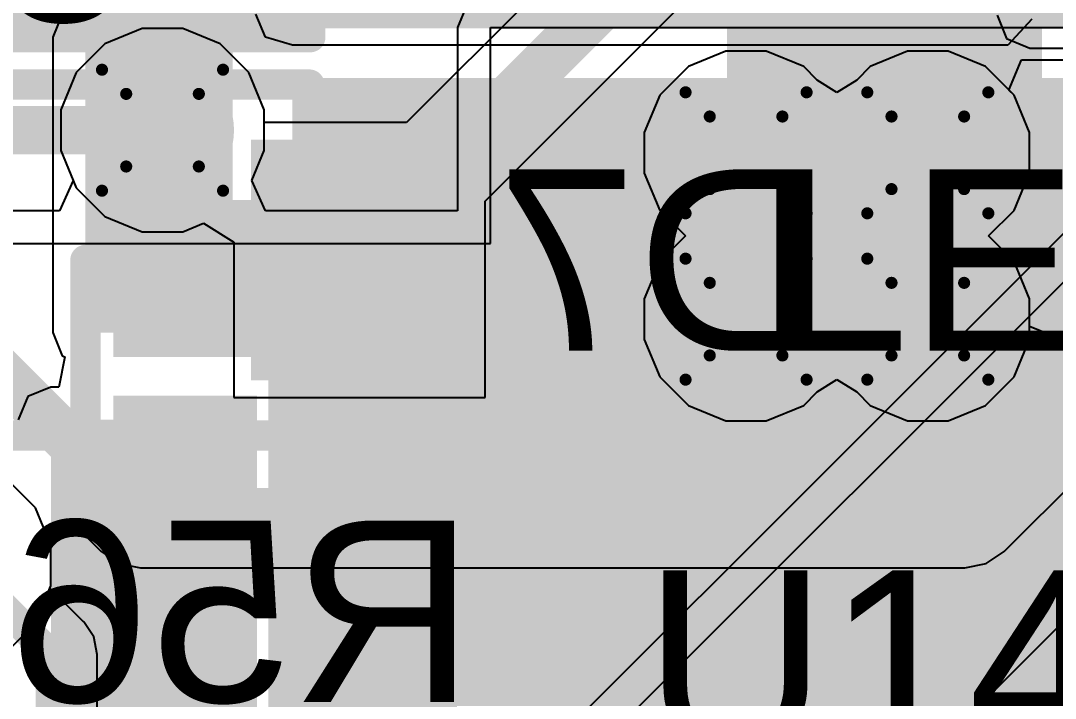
# Model space of a CAD drawing. Header units: inches. Extents: x -22 to 5433, y -13 to 5447.
# Drawn here: x -5.258 to -0.916, y 13.8 to 16.645 of the extents above; entities that cross this region are included whole.
import ezdxf

# ---------------------------------------------------------------- set-up
doc = ezdxf.new("R2010")
doc.units = ezdxf.units.IN
for name, color, linetype in [('Bottom Layer', 5, 'Continuous'), ('Bottom Overlay', 54, 'Continuous'), ('Bottom Paste', 16, 'Continuous'), ('Bottom Solder', 6, 'Continuous'), ('Drill Drawing', 1, 'Continuous'), ('Ground', 16, 'Continuous'), ('Power', 76, 'Continuous'), ('Top Layer', 1, 'Continuous'), ('Top Overlay', 2, 'Continuous'), ('Top Paste', 8, 'Continuous'), ('Top Solder', 216, 'Continuous'), ('Via Holes', 16, 'Continuous')]:
    doc.layers.add(name, color=color, linetype=linetype)
doc.styles.add('Arial', font='', dxfattribs={"height": 0.2})
doc.styles.get('Arial').set_extended_font_data('Arial')

msp = doc.modelspace()

# ---------------------------------------------------------------- hatches: boundary and pattern name
at = {"layer": 'Bottom Layer'}
h = msp.add_hatch(color=5, dxfattribs=at)
edge = h.paths.add_edge_path()
edge.add_arc((-4.6624, 16.185), 0.3, 0, 360)
h = msp.add_hatch(color=5, dxfattribs=at)
edge = h.paths.add_edge_path()
edge.add_arc((-2.2135, 16.09), 0.3, 0, 360)
h = msp.add_hatch(color=5, dxfattribs=at)
edge = h.paths.add_edge_path()
edge.add_arc((-1.4509, 16.09), 0.3, 0, 360)
for points in [[(-3.4358, 15.19), (-4.2358, 15.19), (-4.2358, 16.09), (-3.4358, 16.09)], [(-3.0237, 13.9486), (0.1558, 13.9486), (0.1558, 14.9646), (-3.0237, 14.9646)], [(-3.0237, 13.9486), (-3.0237, 14.9646), (-1.4997, 14.9646), (-1.4997, 13.9486)]]:
    msp.add_hatch(color=5, dxfattribs=at).paths.add_polyline_path(points)
h = msp.add_hatch(color=5, dxfattribs=at)
edge = h.paths.add_edge_path()
edge.add_arc((-2.2135, 15.3916), 0.3, 0, 360)
h = msp.add_hatch(color=5, dxfattribs=at)
edge = h.paths.add_edge_path()
edge.add_arc((-1.4509, 15.3916), 0.3, 0, 360)
at = {"layer": 'Bottom Paste'}
for points in [[(-3.4358, 15.19), (-4.2358, 15.19), (-4.2358, 16.09), (-3.4358, 16.09)], [(-3.0237, 13.9486), (-3.0237, 14.9646), (-1.4997, 14.9646), (-1.4997, 13.9486)]]:
    msp.add_hatch(color=16, dxfattribs=at).paths.add_polyline_path(points)
at = {"layer": 'Bottom Solder'}
for points in [[(-3.3808, 15.135), (-4.2908, 15.135), (-4.2908, 16.145), (-3.3808, 16.145)], [(-3.0937, 13.8786), (-3.0937, 15.0346), (-1.4297, 15.0346), (-1.4297, 13.8786)]]:
    msp.add_hatch(color=6, dxfattribs=at).paths.add_polyline_path(points)
at = {"layer": 'Ground'}
h = msp.add_hatch(color=16, dxfattribs=at)
edge = h.paths.add_edge_path()
edge.add_arc((-4.6624, 16.185), 0.3, 0, 360)
h = msp.add_hatch(color=16, dxfattribs=at)
edge = h.paths.add_edge_path()
edge.add_arc((-2.2135, 16.09), 0.3, 0, 360)
h = msp.add_hatch(color=16, dxfattribs=at)
edge = h.paths.add_edge_path()
edge.add_arc((-1.4509, 16.09), 0.3, 0, 360)
h = msp.add_hatch(color=16, dxfattribs=at)
edge = h.paths.add_edge_path()
edge.add_arc((-2.2135, 15.3916), 0.3, 0, 360)
h = msp.add_hatch(color=16, dxfattribs=at)
edge = h.paths.add_edge_path()
edge.add_arc((-1.4509, 15.3916), 0.3, 0, 360)
at = {"layer": 'Power'}
h = msp.add_hatch(color=76, dxfattribs=at)
edge = h.paths.add_edge_path()
edge.add_arc((-4.6624, 16.185), 0.3, 0, 360)
h = msp.add_hatch(color=76, dxfattribs=at)
edge = h.paths.add_edge_path()
edge.add_arc((-2.2135, 16.09), 0.3, 0, 360)
h = msp.add_hatch(color=76, dxfattribs=at)
edge = h.paths.add_edge_path()
edge.add_arc((-1.4509, 16.09), 0.3, 0, 360)
h = msp.add_hatch(color=76, dxfattribs=at)
edge = h.paths.add_edge_path()
edge.add_arc((-2.2135, 15.3916), 0.3, 0, 360)
h = msp.add_hatch(color=76, dxfattribs=at)
edge = h.paths.add_edge_path()
edge.add_arc((-1.4509, 15.3916), 0.3, 0, 360)
at = {"layer": 'Top Layer'}
for points in [[(-4.9858, 15.335), (-4.3674, 15.335), (-4.3674, 16.5755), (-4.9858, 16.5755)], [(-4.1174, 11.815), (-0.7857, 11.815), (-0.7857, 16.404), (-4.1174, 16.404)], [(-4.3674, 15.79), (-4.3674, 15.335), (-4.7674, 15.335), (-4.7674, 15.79)], [(-3.7174, 15.79), (-3.7174, 15.335), (-4.1174, 15.335), (-4.1174, 15.79)], [(-3.0674, 15.79), (-3.0674, 15.335), (-3.4674, 15.335), (-3.4674, 15.79)], [(-3.0674, 15.19), (-3.0674, 14.09), (-4.1174, 14.09), (-4.1174, 15.19)], [(-5.1307, 12.069), (-4.3674, 12.069), (-4.3674, 14.969), (-5.1307, 14.969)], [(-4.3674, 14.969), (-4.3674, 14.119), (-4.7674, 14.119), (-4.7674, 14.969)], [(-4.7674, 13.49), (-4.7674, 13.945), (-4.3674, 13.945), (-4.3674, 13.49)], [(-4.1174, 13.49), (-4.1174, 13.945), (-3.7174, 13.945), (-3.7174, 13.49)], [(-3.4674, 13.49), (-3.4674, 13.945), (-3.0674, 13.945), (-3.0674, 13.49)]]:
    msp.add_hatch(color=1, dxfattribs=at).paths.add_polyline_path(points)
h = msp.add_hatch(color=1, dxfattribs=at)
edge = h.paths.add_edge_path()
edge.add_arc((-4.6624, 16.185), 0.3, 0, 360)
h = msp.add_hatch(color=1, dxfattribs=at)
edge = h.paths.add_edge_path()
edge.add_arc((-2.2135, 16.09), 0.3, 0, 360)
h = msp.add_hatch(color=1, dxfattribs=at)
edge = h.paths.add_edge_path()
edge.add_arc((-1.4509, 16.09), 0.3, 0, 360)
h = msp.add_hatch(color=1, dxfattribs=at)
edge = h.paths.add_edge_path()
edge.add_arc((-2.2135, 15.3916), 0.3, 0, 360)
h = msp.add_hatch(color=1, dxfattribs=at)
edge = h.paths.add_edge_path()
edge.add_arc((-1.4509, 15.3916), 0.3, 0, 360)
at = {"layer": 'Top Overlay'}
msp.add_hatch(color=2, dxfattribs=at).paths.add_polyline_path([(-2.293, 17.0227), (-2.293, 16.3877), (-0.9722, 16.3877), (-0.9722, 17.0227)])
at = {"layer": 'Top Paste'}
for points in [[(-3.1174, 15.14), (-3.1174, 14.14), (-4.0674, 14.14), (-4.0674, 15.14)], [(-4.4174, 14.919), (-4.4174, 14.169), (-4.7174, 14.169), (-4.7174, 14.919)]]:
    msp.add_hatch(color=8, dxfattribs=at).paths.add_polyline_path(points)
at = {"layer": 'Top Solder'}
for points in [[(-4.2658, 15.8916), (-4.2658, 15.2334), (-4.869, 15.2334), (-4.869, 15.8916)], [(-3.6158, 15.8916), (-3.6158, 15.2334), (-4.219, 15.2334), (-4.219, 15.8916)], [(-2.9658, 15.8916), (-2.9658, 15.2334), (-3.569, 15.2334), (-3.569, 15.8916)], [(-2.9658, 15.2916), (-2.9658, 13.9884), (-4.219, 13.9884), (-4.219, 15.2916)], [(-4.2658, 15.0706), (-4.2658, 14.0174), (-4.869, 14.0174), (-4.869, 15.0706)], [(-4.869, 13.3884), (-4.869, 14.0466), (-4.2658, 14.0466), (-4.2658, 13.3884)], [(-4.219, 13.3884), (-4.219, 14.0466), (-3.6158, 14.0466), (-3.6158, 13.3884)], [(-3.569, 13.3884), (-3.569, 14.0466), (-2.9658, 14.0466), (-2.9658, 13.3884)]]:
    msp.add_hatch(color=216, dxfattribs=at).paths.add_polyline_path(points)
at = {"layer": 'Via Holes'}
h = msp.add_hatch(color=7, dxfattribs=at)
edge = h.paths.add_edge_path()
edge.add_arc((-4.6624, 16.185), 0.15, 0, 360)
h = msp.add_hatch(color=7, dxfattribs=at)
edge = h.paths.add_edge_path()
edge.add_arc((-2.2135, 16.09), 0.15, 0, 360)
h = msp.add_hatch(color=7, dxfattribs=at)
edge = h.paths.add_edge_path()
edge.add_arc((-1.4509, 16.09), 0.15, 0, 360)
h = msp.add_hatch(color=7, dxfattribs=at)
edge = h.paths.add_edge_path()
edge.add_arc((-2.2135, 15.3916), 0.15, 0, 360)
h = msp.add_hatch(color=7, dxfattribs=at)
edge = h.paths.add_edge_path()
edge.add_arc((-1.4509, 15.3916), 0.15, 0, 360)

# ---------------------------------------------------------------- linework, layer by layer
at = {"layer": 'Bottom Layer'}
for p, q in [((-2.3854, 17.47), (-3.6384, 16.217)), ((-3.3088, 15.8874), (-1.9875, 17.2087)), ((-1.1605, 16.6674), (-1.1202, 16.5702)), ((-4.7473, 16.612), (-4.9043, 16.547)), ((-4.5775, 16.612), (-4.7473, 16.612)), ((-4.4205, 16.547), (-4.5775, 16.612)), ((-4.9043, 16.547), (-5.0244, 16.4269)), ((-4.3004, 16.4269), (-4.4205, 16.547)), ((-1.1202, 16.5702), (-1.023, 16.5299)), ((-2.2985, 16.517), (-2.4554, 16.452)), ((-2.1286, 16.517), (-2.2985, 16.517)), ((-1.9717, 16.452), (-2.1286, 16.517)), ((-1.5358, 16.517), (-1.6928, 16.452)), ((-1.366, 16.517), (-1.5358, 16.517)), ((-1.209, 16.452), (-1.366, 16.517)), ((-1.023, 16.5299), (6.0711, 16.5299)), ((-5.0244, 16.4269), (-5.0894, 16.2699)), ((-4.2354, 16.2699), (-4.3004, 16.4269)), ((-2.4554, 16.452), (-2.5755, 16.3319)), ((-1.9152, 16.3955), (-1.9717, 16.452)), ((-1.6928, 16.452), (-1.7493, 16.3955)), ((-1.0889, 16.3319), (-1.209, 16.452)), ((-1.8322, 16.3439), (-1.9152, 16.3955)), ((-1.7493, 16.3955), (-1.8322, 16.3439)), ((-2.5755, 16.3319), (-2.6405, 16.1749)), ((-1.0239, 16.1749), (-1.0889, 16.3319)), ((-5.0894, 16.2699), (-5.0894, 16.1001)), ((-4.2354, 16.217), (-4.2354, 16.2699)), ((-3.6384, 16.217), (-4.2354, 16.217)), ((-2.6405, 16.1749), (-2.6405, 16.0051)), ((-1.0239, 16.0051), (-1.0239, 16.1749)), ((-5.0894, 16.1001), (-5.0244, 15.9431)), ((-2.6405, 16.0051), (-2.5755, 15.8481)), ((-1.0889, 15.8481), (-1.0239, 16.0051)), ((-5.0244, 15.9431), (-4.9043, 15.823)), ((-3.3088, 15.063), (-3.3088, 15.8874)), ((-2.5755, 15.8481), (-2.4682, 15.7408)), ((-1.1962, 15.7408), (-1.0889, 15.8481)), ((-4.9043, 15.823), (-4.7473, 15.758)), ((-4.5775, 15.758), (-4.4898, 15.7943)), ((-4.4898, 15.7943), (-4.3628, 15.7148)), ((-4.7473, 15.758), (-4.5775, 15.758)), ((-2.4682, 15.7408), (-2.5755, 15.6335)), ((-1.0889, 15.6335), (-1.1962, 15.7408)), ((-4.3628, 15.7148), (-4.3628, 15.063)), ((-2.5755, 15.6335), (-2.6405, 15.4765)), ((-1.0239, 15.4765), (-1.0889, 15.6335)), ((-2.6405, 15.4765), (-2.6405, 15.3067)), ((-1.0239, 15.3067), (-1.0239, 15.4765)), ((-2.6405, 15.3067), (-2.5755, 15.1497)), ((-1.0889, 15.1497), (-1.0239, 15.3067)), ((-2.5755, 15.1497), (-2.4554, 15.0296)), ((-1.9152, 15.0861), (-1.8322, 15.1377)), ((-1.8322, 15.1377), (-1.7493, 15.0861)), ((-1.209, 15.0296), (-1.0889, 15.1497)), ((-1.9717, 15.0296), (-1.9152, 15.0861)), ((-1.7493, 15.0861), (-1.6928, 15.0296)), ((-4.3628, 15.063), (-3.3088, 15.063)), ((-2.4554, 15.0296), (-2.2985, 14.9646)), ((-2.1286, 14.9646), (-1.9717, 15.0296)), ((-1.6928, 15.0296), (-1.5358, 14.9646)), ((-1.366, 14.9646), (-1.209, 15.0296)), ((-2.2985, 14.9646), (-2.1286, 14.9646)), ((-1.5358, 14.9646), (-1.366, 14.9646)), ((-5.1957, 14.5993), (-5.3158, 14.7195)), ((-5.1307, 14.4424), (-5.1957, 14.5993)), ((-5.1307, 14.2725), (-5.1307, 14.4424)), ((-5.1348, 14.2626), (-5.1307, 14.2725)), ((-4.9934, 14.1211), (-5.1348, 14.2626)), ((-4.9933, 14.1211), (-4.9934, 14.1211)), ((-4.9512, 14.0581), (-4.9933, 14.1211)), ((-4.9365, 13.9837), (-4.9512, 14.0581)), ((-4.9365, 13.4427), (-4.9365, 13.9837))]:
    msp.add_line(p, q, dxfattribs=at)
for points in [[(-3.5374, 15.9884, 0.2032, 0.2032, 0), (-2.1523, 17.3735, 0.2032, 0.2032, 0)], [(-3.8358, 15.69, 0.2032, 0.2032, 0), (-3.5374, 15.9884, 0.2032, 0.2032, 0)], [(-3.8358, 15.64, 0.2032, 0.2032, 0), (-3.8358, 15.69, 0.2032, 0.2032, 0)], [(-5.5044, 14.3575, 0.127, 0.127, 0), (-5.1307, 13.9837, 0.127, 0.127, 0)], [(-5.1307, 13.0871, 0.127, 0.127, 0), (-5.1307, 13.9837, 0.127, 0.127, 0)]]:
    msp.add_lwpolyline(points, format="xyseb", dxfattribs=at)
for points in [[(-3.5882, 15.9884, 0.1016, 0.1016, 1), (-3.4866, 15.9884, 0.1016, 0.1016, 1)], [(-3.5882, 15.9884, 0.1016, 0.1016, 1), (-3.4866, 15.9884, 0.1016, 0.1016, 1)], [(-3.8866, 15.69, 0.1016, 0.1016, 1), (-3.785, 15.69, 0.1016, 0.1016, 1)], [(-3.8866, 15.69, 0.1016, 0.1016, 1), (-3.785, 15.69, 0.1016, 0.1016, 1)], [(-3.8866, 15.64, 0.1016, 0.1016, 1), (-3.785, 15.64, 0.1016, 0.1016, 1)], [(-5.1624, 13.9837, 0.0635, 0.0635, 1), (-5.0989, 13.9837, 0.0635, 0.0635, 1)], [(-5.1624, 13.9837, 0.0635, 0.0635, 1), (-5.0989, 13.9837, 0.0635, 0.0635, 1)]]:
    msp.add_lwpolyline(points, format="xyseb", close=True, dxfattribs=at)
at = {"layer": 'Bottom Overlay'}
for points in [[(-4.0421, 16.5755, 0.127, 0.127, 0), (-4.0421, 16.7533, 0.127, 0.127, 0)], [(-5.8963, 16.5755, 0.127, 0.127, 0), (-4.0421, 16.5755, 0.127, 0.127, 0)], [(-5.9002, 16.3766, 0.127, 0.127, 0), (-4.046, 16.3766, 0.127, 0.127, 0)], [(-4.046, 16.1988, 0.127, 0.127, 0), (-4.046, 16.3766, 0.127, 0.127, 0)], [(-4.046, 14.9034, 0.127, 0.127, 0), (-4.046, 15.0812, 0.127, 0.127, 0)], [(-3.1253, 15.0662, 0.127, 0.127, 0), (-1.3981, 15.0662, 0.127, 0.127, 0)], [(-3.1253, 14.0502, 0.127, 0.127, 0), (-3.1253, 15.0662, 0.127, 0.127, 0)], [(-1.3981, 14.0502, 0.127, 0.127, 0), (-1.3981, 15.0662, 0.127, 0.127, 0)], [(-5.9002, 14.9034, 0.127, 0.127, 0), (-4.046, 14.9034, 0.127, 0.127, 0)]]:
    msp.add_lwpolyline(points, format="xyseb", dxfattribs=at)
for points in [[(-4.0739, 16.5755, 0.0635, 0.0635, 1), (-4.0104, 16.5755, 0.0635, 0.0635, 1)], [(-4.0739, 16.5755, 0.0635, 0.0635, 1), (-4.0104, 16.5755, 0.0635, 0.0635, 1)], [(-4.0778, 16.3766, 0.0635, 0.0635, 1), (-4.0143, 16.3766, 0.0635, 0.0635, 1)], [(-4.0778, 16.3766, 0.0635, 0.0635, 1), (-4.0143, 16.3766, 0.0635, 0.0635, 1)], [(-4.0778, 16.1988, 0.0635, 0.0635, 1), (-4.0143, 16.1988, 0.0635, 0.0635, 1)], [(-4.0778, 15.0812, 0.0635, 0.0635, 1), (-4.0143, 15.0812, 0.0635, 0.0635, 1)], [(-3.157, 15.0662, 0.0635, 0.0635, 1), (-3.0935, 15.0662, 0.0635, 0.0635, 1)], [(-3.157, 15.0662, 0.0635, 0.0635, 1), (-3.0935, 15.0662, 0.0635, 0.0635, 1)], [(-1.4298, 15.0662, 0.0635, 0.0635, 1), (-1.3663, 15.0662, 0.0635, 0.0635, 1)], [(-1.4298, 15.0662, 0.0635, 0.0635, 1), (-1.3663, 15.0662, 0.0635, 0.0635, 1)], [(-4.0778, 14.9034, 0.0635, 0.0635, 1), (-4.0143, 14.9034, 0.0635, 0.0635, 1)], [(-4.0778, 14.9034, 0.0635, 0.0635, 1), (-4.0143, 14.9034, 0.0635, 0.0635, 1)], [(-3.157, 14.0502, 0.0635, 0.0635, 1), (-3.0935, 14.0502, 0.0635, 0.0635, 1)], [(-1.4298, 14.0502, 0.0635, 0.0635, 1), (-1.3663, 14.0502, 0.0635, 0.0635, 1)]]:
    msp.add_lwpolyline(points, format="xyseb", close=True, dxfattribs=at)
at = {"layer": 'Bottom Solder'}
for p in [(-5.5852, 10.8458), (-5.2385, 11.397), (-3.6162, 11.3878)]:
    msp.add_line(p, (5432.8521, 5447.4931), dxfattribs=at)
at = {"layer": 'Drill Drawing'}
for points in [[(-4.9164, 16.439, 0.0508, 0.0508, 0), (-4.4084, 16.439, 0.0508, 0.0508, 0)], [(-4.9164, 15.931, 0.0508, 0.0508, 0), (-4.9164, 16.439, 0.0508, 0.0508, 0)], [(-4.4084, 15.931, 0.0508, 0.0508, 0), (-4.4084, 16.439, 0.0508, 0.0508, 0)], [(-2.4675, 16.344, 0.0508, 0.0508, 0), (-1.9595, 16.344, 0.0508, 0.0508, 0)], [(-2.4675, 15.836, 0.0508, 0.0508, 0), (-2.4675, 16.344, 0.0508, 0.0508, 0)], [(-1.9595, 15.836, 0.0508, 0.0508, 0), (-1.9595, 16.344, 0.0508, 0.0508, 0)], [(-1.7049, 16.344, 0.0508, 0.0508, 0), (-1.1969, 16.344, 0.0508, 0.0508, 0)], [(-1.7049, 15.836, 0.0508, 0.0508, 0), (-1.7049, 16.344, 0.0508, 0.0508, 0)], [(-1.1969, 15.836, 0.0508, 0.0508, 0), (-1.1969, 16.344, 0.0508, 0.0508, 0)], [(-4.8148, 16.3374, 0.0508, 0.0508, 0), (-4.51, 16.3374, 0.0508, 0.0508, 0)], [(-4.8148, 16.0326, 0.0508, 0.0508, 0), (-4.8148, 16.3374, 0.0508, 0.0508, 0)], [(-4.51, 16.0326, 0.0508, 0.0508, 0), (-4.51, 16.3374, 0.0508, 0.0508, 0)], [(-2.3659, 16.2424, 0.0508, 0.0508, 0), (-2.0611, 16.2424, 0.0508, 0.0508, 0)], [(-2.3659, 15.9376, 0.0508, 0.0508, 0), (-2.3659, 16.2424, 0.0508, 0.0508, 0)], [(-2.0611, 15.9376, 0.0508, 0.0508, 0), (-2.0611, 16.2424, 0.0508, 0.0508, 0)], [(-1.6033, 16.2424, 0.0508, 0.0508, 0), (-1.2985, 16.2424, 0.0508, 0.0508, 0)], [(-1.6033, 15.9376, 0.0508, 0.0508, 0), (-1.6033, 16.2424, 0.0508, 0.0508, 0)], [(-1.2985, 15.9376, 0.0508, 0.0508, 0), (-1.2985, 16.2424, 0.0508, 0.0508, 0)], [(-4.8148, 16.0326, 0.0508, 0.0508, 0), (-4.51, 16.0326, 0.0508, 0.0508, 0)], [(-4.9164, 15.931, 0.0508, 0.0508, 0), (-4.4084, 15.931, 0.0508, 0.0508, 0)], [(-2.3659, 15.9376, 0.0508, 0.0508, 0), (-2.0611, 15.9376, 0.0508, 0.0508, 0)], [(-1.6033, 15.9376, 0.0508, 0.0508, 0), (-1.2985, 15.9376, 0.0508, 0.0508, 0)], [(-2.4675, 15.836, 0.0508, 0.0508, 0), (-1.9595, 15.836, 0.0508, 0.0508, 0)], [(-1.7049, 15.836, 0.0508, 0.0508, 0), (-1.1969, 15.836, 0.0508, 0.0508, 0)], [(-2.4675, 15.6456, 0.0508, 0.0508, 0), (-1.9595, 15.6456, 0.0508, 0.0508, 0)], [(-2.4675, 15.1376, 0.0508, 0.0508, 0), (-2.4675, 15.6456, 0.0508, 0.0508, 0)], [(-1.9595, 15.1376, 0.0508, 0.0508, 0), (-1.9595, 15.6456, 0.0508, 0.0508, 0)], [(-1.7049, 15.6456, 0.0508, 0.0508, 0), (-1.1969, 15.6456, 0.0508, 0.0508, 0)], [(-1.7049, 15.1376, 0.0508, 0.0508, 0), (-1.7049, 15.6456, 0.0508, 0.0508, 0)], [(-1.1969, 15.1376, 0.0508, 0.0508, 0), (-1.1969, 15.6456, 0.0508, 0.0508, 0)], [(-2.3659, 15.544, 0.0508, 0.0508, 0), (-2.0611, 15.544, 0.0508, 0.0508, 0)], [(-2.3659, 15.2392, 0.0508, 0.0508, 0), (-2.3659, 15.544, 0.0508, 0.0508, 0)], [(-2.0611, 15.2392, 0.0508, 0.0508, 0), (-2.0611, 15.544, 0.0508, 0.0508, 0)], [(-1.6033, 15.544, 0.0508, 0.0508, 0), (-1.2985, 15.544, 0.0508, 0.0508, 0)], [(-1.6033, 15.2392, 0.0508, 0.0508, 0), (-1.6033, 15.544, 0.0508, 0.0508, 0)], [(-1.2985, 15.2392, 0.0508, 0.0508, 0), (-1.2985, 15.544, 0.0508, 0.0508, 0)], [(-2.3659, 15.2392, 0.0508, 0.0508, 0), (-2.0611, 15.2392, 0.0508, 0.0508, 0)], [(-1.6033, 15.2392, 0.0508, 0.0508, 0), (-1.2985, 15.2392, 0.0508, 0.0508, 0)], [(-2.4675, 15.1376, 0.0508, 0.0508, 0), (-1.9595, 15.1376, 0.0508, 0.0508, 0)], [(-1.7049, 15.1376, 0.0508, 0.0508, 0), (-1.1969, 15.1376, 0.0508, 0.0508, 0)]]:
    msp.add_lwpolyline(points, format="xyseb", dxfattribs=at)
for points in [[(-4.9291, 16.439, 0.0254, 0.0254, 1), (-4.9037, 16.439, 0.0254, 0.0254, 1)], [(-4.9291, 16.439, 0.0254, 0.0254, 1), (-4.9037, 16.439, 0.0254, 0.0254, 1)], [(-4.4211, 16.439, 0.0254, 0.0254, 1), (-4.3957, 16.439, 0.0254, 0.0254, 1)], [(-4.4211, 16.439, 0.0254, 0.0254, 1), (-4.3957, 16.439, 0.0254, 0.0254, 1)], [(-2.4802, 16.344, 0.0254, 0.0254, 1), (-2.4548, 16.344, 0.0254, 0.0254, 1)], [(-2.4802, 16.344, 0.0254, 0.0254, 1), (-2.4548, 16.344, 0.0254, 0.0254, 1)], [(-1.9722, 16.344, 0.0254, 0.0254, 1), (-1.9468, 16.344, 0.0254, 0.0254, 1)], [(-1.9722, 16.344, 0.0254, 0.0254, 1), (-1.9468, 16.344, 0.0254, 0.0254, 1)], [(-1.7176, 16.344, 0.0254, 0.0254, 1), (-1.6922, 16.344, 0.0254, 0.0254, 1)], [(-1.7176, 16.344, 0.0254, 0.0254, 1), (-1.6922, 16.344, 0.0254, 0.0254, 1)], [(-1.2096, 16.344, 0.0254, 0.0254, 1), (-1.1842, 16.344, 0.0254, 0.0254, 1)], [(-1.2096, 16.344, 0.0254, 0.0254, 1), (-1.1842, 16.344, 0.0254, 0.0254, 1)], [(-4.8275, 16.3374, 0.0254, 0.0254, 1), (-4.8021, 16.3374, 0.0254, 0.0254, 1)], [(-4.8275, 16.3374, 0.0254, 0.0254, 1), (-4.8021, 16.3374, 0.0254, 0.0254, 1)], [(-4.5227, 16.3374, 0.0254, 0.0254, 1), (-4.4973, 16.3374, 0.0254, 0.0254, 1)], [(-4.5227, 16.3374, 0.0254, 0.0254, 1), (-4.4973, 16.3374, 0.0254, 0.0254, 1)], [(-2.3786, 16.2424, 0.0254, 0.0254, 1), (-2.3532, 16.2424, 0.0254, 0.0254, 1)], [(-2.3786, 16.2424, 0.0254, 0.0254, 1), (-2.3532, 16.2424, 0.0254, 0.0254, 1)], [(-2.0738, 16.2424, 0.0254, 0.0254, 1), (-2.0484, 16.2424, 0.0254, 0.0254, 1)], [(-2.0738, 16.2424, 0.0254, 0.0254, 1), (-2.0484, 16.2424, 0.0254, 0.0254, 1)], [(-1.616, 16.2424, 0.0254, 0.0254, 1), (-1.5906, 16.2424, 0.0254, 0.0254, 1)], [(-1.616, 16.2424, 0.0254, 0.0254, 1), (-1.5906, 16.2424, 0.0254, 0.0254, 1)], [(-1.3112, 16.2424, 0.0254, 0.0254, 1), (-1.2858, 16.2424, 0.0254, 0.0254, 1)], [(-1.3112, 16.2424, 0.0254, 0.0254, 1), (-1.2858, 16.2424, 0.0254, 0.0254, 1)], [(-4.8275, 16.0326, 0.0254, 0.0254, 1), (-4.8021, 16.0326, 0.0254, 0.0254, 1)], [(-4.8275, 16.0326, 0.0254, 0.0254, 1), (-4.8021, 16.0326, 0.0254, 0.0254, 1)], [(-4.5227, 16.0326, 0.0254, 0.0254, 1), (-4.4973, 16.0326, 0.0254, 0.0254, 1)], [(-4.5227, 16.0326, 0.0254, 0.0254, 1), (-4.4973, 16.0326, 0.0254, 0.0254, 1)], [(-4.9291, 15.931, 0.0254, 0.0254, 1), (-4.9037, 15.931, 0.0254, 0.0254, 1)], [(-4.9291, 15.931, 0.0254, 0.0254, 1), (-4.9037, 15.931, 0.0254, 0.0254, 1)], [(-4.4211, 15.931, 0.0254, 0.0254, 1), (-4.3957, 15.931, 0.0254, 0.0254, 1)], [(-4.4211, 15.931, 0.0254, 0.0254, 1), (-4.3957, 15.931, 0.0254, 0.0254, 1)], [(-2.3786, 15.9376, 0.0254, 0.0254, 1), (-2.3532, 15.9376, 0.0254, 0.0254, 1)], [(-2.3786, 15.9376, 0.0254, 0.0254, 1), (-2.3532, 15.9376, 0.0254, 0.0254, 1)], [(-2.0738, 15.9376, 0.0254, 0.0254, 1), (-2.0484, 15.9376, 0.0254, 0.0254, 1)], [(-2.0738, 15.9376, 0.0254, 0.0254, 1), (-2.0484, 15.9376, 0.0254, 0.0254, 1)], [(-1.616, 15.9376, 0.0254, 0.0254, 1), (-1.5906, 15.9376, 0.0254, 0.0254, 1)], [(-1.616, 15.9376, 0.0254, 0.0254, 1), (-1.5906, 15.9376, 0.0254, 0.0254, 1)], [(-1.3112, 15.9376, 0.0254, 0.0254, 1), (-1.2858, 15.9376, 0.0254, 0.0254, 1)], [(-1.3112, 15.9376, 0.0254, 0.0254, 1), (-1.2858, 15.9376, 0.0254, 0.0254, 1)], [(-2.4802, 15.836, 0.0254, 0.0254, 1), (-2.4548, 15.836, 0.0254, 0.0254, 1)], [(-2.4802, 15.836, 0.0254, 0.0254, 1), (-2.4548, 15.836, 0.0254, 0.0254, 1)], [(-1.9722, 15.836, 0.0254, 0.0254, 1), (-1.9468, 15.836, 0.0254, 0.0254, 1)], [(-1.9722, 15.836, 0.0254, 0.0254, 1), (-1.9468, 15.836, 0.0254, 0.0254, 1)], [(-1.7176, 15.836, 0.0254, 0.0254, 1), (-1.6922, 15.836, 0.0254, 0.0254, 1)], [(-1.7176, 15.836, 0.0254, 0.0254, 1), (-1.6922, 15.836, 0.0254, 0.0254, 1)], [(-1.2096, 15.836, 0.0254, 0.0254, 1), (-1.1842, 15.836, 0.0254, 0.0254, 1)], [(-1.2096, 15.836, 0.0254, 0.0254, 1), (-1.1842, 15.836, 0.0254, 0.0254, 1)], [(-2.4802, 15.6456, 0.0254, 0.0254, 1), (-2.4548, 15.6456, 0.0254, 0.0254, 1)], [(-2.4802, 15.6456, 0.0254, 0.0254, 1), (-2.4548, 15.6456, 0.0254, 0.0254, 1)], [(-1.9722, 15.6456, 0.0254, 0.0254, 1), (-1.9468, 15.6456, 0.0254, 0.0254, 1)], [(-1.9722, 15.6456, 0.0254, 0.0254, 1), (-1.9468, 15.6456, 0.0254, 0.0254, 1)], [(-1.7176, 15.6456, 0.0254, 0.0254, 1), (-1.6922, 15.6456, 0.0254, 0.0254, 1)], [(-1.7176, 15.6456, 0.0254, 0.0254, 1), (-1.6922, 15.6456, 0.0254, 0.0254, 1)], [(-1.2096, 15.6456, 0.0254, 0.0254, 1), (-1.1842, 15.6456, 0.0254, 0.0254, 1)], [(-1.2096, 15.6456, 0.0254, 0.0254, 1), (-1.1842, 15.6456, 0.0254, 0.0254, 1)], [(-2.3786, 15.544, 0.0254, 0.0254, 1), (-2.3532, 15.544, 0.0254, 0.0254, 1)], [(-2.3786, 15.544, 0.0254, 0.0254, 1), (-2.3532, 15.544, 0.0254, 0.0254, 1)], [(-2.0738, 15.544, 0.0254, 0.0254, 1), (-2.0484, 15.544, 0.0254, 0.0254, 1)], [(-2.0738, 15.544, 0.0254, 0.0254, 1), (-2.0484, 15.544, 0.0254, 0.0254, 1)], [(-1.616, 15.544, 0.0254, 0.0254, 1), (-1.5906, 15.544, 0.0254, 0.0254, 1)], [(-1.616, 15.544, 0.0254, 0.0254, 1), (-1.5906, 15.544, 0.0254, 0.0254, 1)], [(-1.3112, 15.544, 0.0254, 0.0254, 1), (-1.2858, 15.544, 0.0254, 0.0254, 1)], [(-1.3112, 15.544, 0.0254, 0.0254, 1), (-1.2858, 15.544, 0.0254, 0.0254, 1)], [(-2.3786, 15.2392, 0.0254, 0.0254, 1), (-2.3532, 15.2392, 0.0254, 0.0254, 1)], [(-2.3786, 15.2392, 0.0254, 0.0254, 1), (-2.3532, 15.2392, 0.0254, 0.0254, 1)], [(-2.0738, 15.2392, 0.0254, 0.0254, 1), (-2.0484, 15.2392, 0.0254, 0.0254, 1)], [(-2.0738, 15.2392, 0.0254, 0.0254, 1), (-2.0484, 15.2392, 0.0254, 0.0254, 1)], [(-1.616, 15.2392, 0.0254, 0.0254, 1), (-1.5906, 15.2392, 0.0254, 0.0254, 1)], [(-1.616, 15.2392, 0.0254, 0.0254, 1), (-1.5906, 15.2392, 0.0254, 0.0254, 1)], [(-1.3112, 15.2392, 0.0254, 0.0254, 1), (-1.2858, 15.2392, 0.0254, 0.0254, 1)], [(-1.3112, 15.2392, 0.0254, 0.0254, 1), (-1.2858, 15.2392, 0.0254, 0.0254, 1)], [(-2.4802, 15.1376, 0.0254, 0.0254, 1), (-2.4548, 15.1376, 0.0254, 0.0254, 1)], [(-2.4802, 15.1376, 0.0254, 0.0254, 1), (-2.4548, 15.1376, 0.0254, 0.0254, 1)], [(-1.9722, 15.1376, 0.0254, 0.0254, 1), (-1.9468, 15.1376, 0.0254, 0.0254, 1)], [(-1.9722, 15.1376, 0.0254, 0.0254, 1), (-1.9468, 15.1376, 0.0254, 0.0254, 1)], [(-1.7176, 15.1376, 0.0254, 0.0254, 1), (-1.6922, 15.1376, 0.0254, 0.0254, 1)], [(-1.7176, 15.1376, 0.0254, 0.0254, 1), (-1.6922, 15.1376, 0.0254, 0.0254, 1)], [(-1.2096, 15.1376, 0.0254, 0.0254, 1), (-1.1842, 15.1376, 0.0254, 0.0254, 1)], [(-1.2096, 15.1376, 0.0254, 0.0254, 1), (-1.1842, 15.1376, 0.0254, 0.0254, 1)]]:
    msp.add_lwpolyline(points, format="xyseb", close=True, dxfattribs=at)
at = {"layer": 'Ground'}
for p, q in [((-1.1106, 16.3535), (-1.058, 16.4805)), ((-1.058, 16.4805), (7.4183, 16.4805)), ((-1.0889, 16.3319), (-1.1106, 16.3535)), ((-1.0239, 16.1749), (-1.0889, 16.3319)), ((-1.0239, 16.0051), (-1.0239, 16.1749)), ((-1.0889, 15.8481), (-1.0239, 16.0051)), ((-1.1962, 15.7408), (-1.0889, 15.8481)), ((-1.0889, 15.6335), (-1.1962, 15.7408)), ((-1.0239, 15.4765), (-1.0889, 15.6335)), ((-1.1302, 14.4161), (-0.0218, 15.5245)), ((-1.0239, 15.3612), (-1.0239, 15.4765)), ((-0.8969, 15.3086), (-1.0239, 15.3612)), ((-5.1345, 14.4517), (-5.0269, 14.5236)), ((-5.0269, 14.5236), (-4.9193, 14.4161)), ((-5.1307, 14.4424), (-5.1345, 14.4517)), ((-5.1307, 14.2725), (-5.1307, 14.4424)), ((-4.9193, 14.4161), (-4.8437, 14.3656)), ((-1.2058, 14.3656), (-1.1302, 14.4161)), ((-4.8437, 14.3656), (-4.7545, 14.3478)), ((-4.7545, 14.3478), (-1.295, 14.3478)), ((-1.295, 14.3478), (-1.2058, 14.3656)), ((-5.1957, 14.1156), (-5.1307, 14.2725)), ((-5.3158, 13.9955), (-5.1957, 14.1156))]:
    msp.add_line(p, q, dxfattribs=at)
for points in [[(-8.1735, 16.7136, 0.2032, 0.2032, 0), (7.4183, 16.7136, 0.2032, 0.2032, 0)], [(-7.7177, 16.185, 0.2032, 0.2032, 0), (-4.6624, 16.185, 0.2032, 0.2032, 0)], [(-1.295, 14.5809, 0.2032, 0.2032, 0), (-0.1184, 15.7575, 0.2032, 0.2032, 0)], [(-5.7538, 15.5802, 0.2032, 0.2032, 0), (-4.7545, 14.5809, 0.2032, 0.2032, 0)], [(-4.7545, 14.5809, 0.2032, 0.2032, 0), (-1.295, 14.5809, 0.2032, 0.2032, 0)]]:
    msp.add_lwpolyline(points, format="xyseb", dxfattribs=at)
for points in [[(-4.7132, 16.185, 0.1016, 0.1016, 1), (-4.6116, 16.185, 0.1016, 0.1016, 1)], [(-4.8053, 14.5809, 0.1016, 0.1016, 1), (-4.7037, 14.5809, 0.1016, 0.1016, 1)], [(-4.8053, 14.5809, 0.1016, 0.1016, 1), (-4.7037, 14.5809, 0.1016, 0.1016, 1)], [(-1.3458, 14.5809, 0.1016, 0.1016, 1), (-1.2442, 14.5809, 0.1016, 0.1016, 1)], [(-1.3458, 14.5809, 0.1016, 0.1016, 1), (-1.2442, 14.5809, 0.1016, 0.1016, 1)]]:
    msp.add_lwpolyline(points, format="xyseb", close=True, dxfattribs=at)
at = {"layer": 'Power'}
for p, q in [((-3.3836, 16.7138), (-3.4239, 16.6166)), ((-4.7473, 16.612), (-4.9043, 16.547)), ((-4.5775, 16.612), (-4.7473, 16.612)), ((-4.4205, 16.547), (-4.5775, 16.612)), ((-3.4239, 16.6166), (-3.4239, 15.847)), ((-3.2864, 15.7096), (-3.2864, 16.6166)), ((-3.2864, 16.6166), (-0.6743, 16.6166)), ((-4.9043, 16.547), (-5.0244, 16.4269)), ((-4.3004, 16.4269), (-4.4205, 16.547)), ((-5.0244, 16.4269), (-5.0894, 16.2699)), ((-4.2354, 16.2699), (-4.3004, 16.4269)), ((-5.0894, 16.2699), (-5.0894, 16.1001)), ((-4.2354, 16.1001), (-4.2354, 16.2699)), ((-5.0894, 16.1001), (-5.0372, 15.974)), ((-4.2876, 15.974), (-4.2354, 16.1001)), ((-5.0372, 15.974), (-5.0942, 15.847)), ((-4.2306, 15.847), (-4.2876, 15.974)), ((-5.0942, 15.847), (-6.5065, 15.847)), ((-3.4239, 15.847), (-4.2306, 15.847)), ((-6.5065, 15.7096), (-3.2864, 15.7096)), ((-5.1957, 14.5993), (-5.3158, 14.7195)), ((-5.1307, 14.4424), (-5.1957, 14.5993)), ((-5.1307, 14.2725), (-5.1307, 14.4424)), ((-5.1957, 14.1156), (-5.1307, 14.2725)), ((-5.3158, 13.9955), (-5.1957, 14.1156))]:
    msp.add_line(p, q, dxfattribs=at)
at = {"layer": 'Top Layer'}
for p, q in [((-5.083, 16.6727), (-5.1233, 16.5755)), ((-4.2299, 16.5755), (-4.2702, 16.6727)), ((-1.015, 16.6505), (-1.1152, 16.5414)), ((-5.1233, 16.5755), (-5.1233, 15.335)), ((-4.1174, 16.5414), (-4.2299, 16.5755)), ((-1.1152, 16.5414), (-4.1174, 16.5414)), ((-5.1233, 15.335), (-5.083, 15.2378)), ((-5.0726, 15.2335), (-5.0978, 15.1065)), ((-5.083, 15.2378), (-5.0726, 15.2335)), ((-5.2279, 15.0662), (-5.2682, 14.969)), ((-5.1307, 15.1065), (-5.2279, 15.0662)), ((-5.0978, 15.1065), (-5.1307, 15.1065))]:
    msp.add_line(p, q, dxfattribs=at)
for points in [[(-2.5411, 15.0075, 0.127, 0.127, 0), (-2.1595, 15.389, 0.127, 0.127, 0)], [(-2.1595, 15.389, 0.127, 0.127, 0), (-1.8935, 15.389, 0.127, 0.127, 0)], [(-1.8935, 15.389, 0.127, 0.127, 0), (-1.8935, 15.3916, 0.127, 0.127, 0)], [(-2.5411, 14.9084, 0.127, 0.127, 0), (-2.5411, 15.0075, 0.127, 0.127, 0)], [(-2.5411, 14.9084, 0.127, 0.127, 0), (-2.2135, 14.5809, 0.127, 0.127, 0)]]:
    msp.add_lwpolyline(points, format="xyseb", dxfattribs=at)
for points in [[(-2.1912, 15.389, 0.0635, 0.0635, 1), (-2.1277, 15.389, 0.0635, 0.0635, 1)], [(-2.1912, 15.389, 0.0635, 0.0635, 1), (-2.1277, 15.389, 0.0635, 0.0635, 1)], [(-1.9253, 15.3916, 0.0635, 0.0635, 1), (-1.8618, 15.3916, 0.0635, 0.0635, 1)], [(-1.9253, 15.389, 0.0635, 0.0635, 1), (-1.8618, 15.389, 0.0635, 0.0635, 1)], [(-1.9253, 15.389, 0.0635, 0.0635, 1), (-1.8618, 15.389, 0.0635, 0.0635, 1)], [(-2.5728, 15.0075, 0.0635, 0.0635, 1), (-2.5093, 15.0075, 0.0635, 0.0635, 1)], [(-2.5728, 15.0075, 0.0635, 0.0635, 1), (-2.5093, 15.0075, 0.0635, 0.0635, 1)], [(-2.5728, 14.9084, 0.0635, 0.0635, 1), (-2.5093, 14.9084, 0.0635, 0.0635, 1)], [(-2.5728, 14.9084, 0.0635, 0.0635, 1), (-2.5093, 14.9084, 0.0635, 0.0635, 1)], [(-2.2453, 14.5809, 0.0635, 0.0635, 1), (-2.1818, 14.5809, 0.0635, 0.0635, 1)]]:
    msp.add_lwpolyline(points, format="xyseb", close=True, dxfattribs=at)
at = {"layer": 'Top Overlay'}
for points in [[(-3.4094, 16.0878, 0.127, 0.127, 0), (-3.2824, 15.9608, 0.127, 0.127, 0)], [(-3.4094, 16.0878, 0.127, 0.127, 0), (-3.1554, 16.0878, 0.127, 0.127, 0)], [(-3.2824, 15.9608, 0.127, 0.127, 0), (-3.1554, 16.0878, 0.127, 0.127, 0)], [(-4.9858, 13.64, 0.127, 0.127, 0), (-4.9858, 15.64, 0.127, 0.127, 0)], [(-2.849, 13.64, 0.127, 0.127, 0), (-2.849, 15.64, 0.127, 0.127, 0)]]:
    msp.add_lwpolyline(points, format="xyseb", dxfattribs=at)
for points in [[(-3.4412, 16.0878, 0.0635, 0.0635, 1), (-3.3777, 16.0878, 0.0635, 0.0635, 1)], [(-3.4412, 16.0878, 0.0635, 0.0635, 1), (-3.3777, 16.0878, 0.0635, 0.0635, 1)], [(-3.1872, 16.0878, 0.0635, 0.0635, 1), (-3.1237, 16.0878, 0.0635, 0.0635, 1)], [(-3.1872, 16.0878, 0.0635, 0.0635, 1), (-3.1237, 16.0878, 0.0635, 0.0635, 1)], [(-3.3142, 15.9608, 0.0635, 0.0635, 1), (-3.2507, 15.9608, 0.0635, 0.0635, 1)], [(-3.3142, 15.9608, 0.0635, 0.0635, 1), (-3.2507, 15.9608, 0.0635, 0.0635, 1)], [(-5.0176, 15.64, 0.0635, 0.0635, 1), (-4.9541, 15.64, 0.0635, 0.0635, 1)], [(-2.8808, 15.64, 0.0635, 0.0635, 1), (-2.8173, 15.64, 0.0635, 0.0635, 1)]]:
    msp.add_lwpolyline(points, format="xyseb", close=True, dxfattribs=at)

# ---------------------------------------------------------------- texts
at = {"layer": 'Bottom Overlay', "style": 'Arial', "text_generation_flag": 2}
for s, p in [('D7', (-1.9006, 15.2591)), ('R56', (-3.3517, 13.7838))]:
    msp.add_text(s, height=0.762, dxfattribs=at).set_placement(p)
at = {"layer": 'Top Overlay', "style": 'Arial'}
for s, p in [('R5', (-6.1353, 16.6418)), ('LED2', (-2.1217, 15.2591)), ('U14', (-2.6425, 13.5754))]:
    msp.add_text(s, height=0.762, dxfattribs=at).set_placement(p)

doc.saveas('drawing.dxf')
